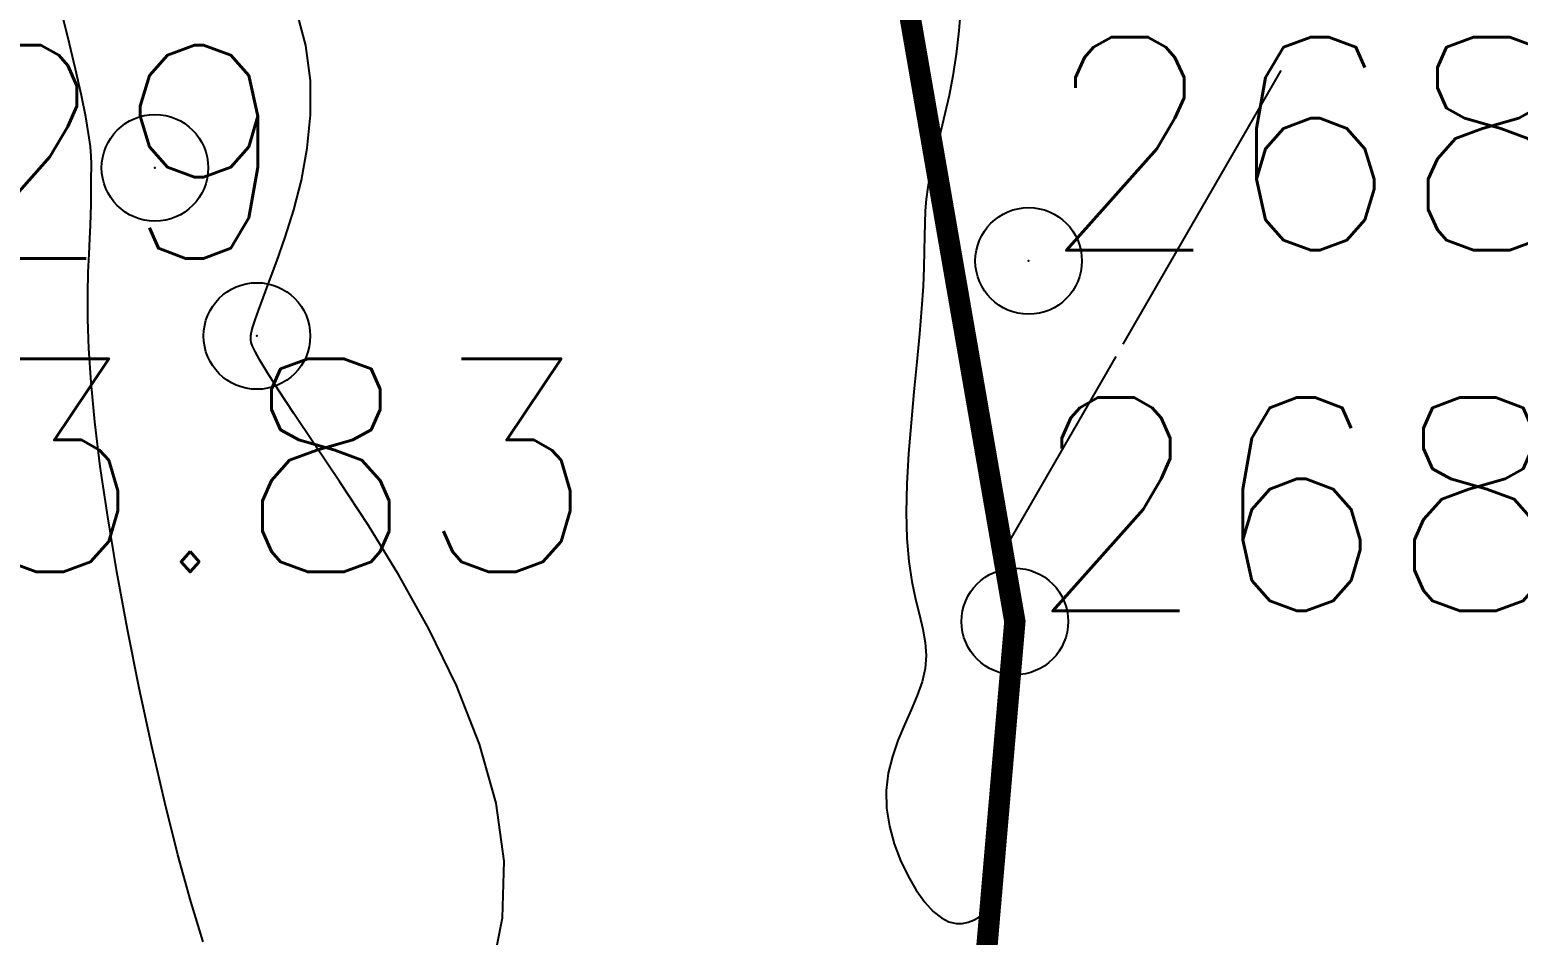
# Model space of a CAD drawing. Header units: millimetres. Extents: x 524954 to 526204, y 9523489 to 9524010.
# Drawn here: x 525330.84 to 525337.82, y 9523744.32 to 9523748.56 of the extents above; entities that cross this region are included whole.
import ezdxf

# ---------------------------------------------------------------- set-up
doc = ezdxf.new("R2010")
doc.units = ezdxf.units.MM
doc.header["$PDMODE"] = 32
doc.header["$PDSIZE"] = 0.5
doc.linetypes.add('ACAD_ISO12W100', pattern=[21, 12, -3, 0, -3, 0, -3])
for name, color, linetype in [('Bord Fleuve', 4, 'ACAD_ISO12W100'), ('CN_01_00', 3, 'Continuous'), ('CN_10_00', 1, 'Continuous'), ('Route - Bretelle de sortie - Construction', 7, 'Continuous'), ('TopoAlt', 3, 'Continuous'), ('TOPOJIS', 7, 'Continuous')]:
    doc.layers.add(name, color=color, linetype=linetype)
doc.styles.add('Cotation', font='arial.ttf')
doc.styles.add('Simplex 1.0', font='Simplex.shx', dxfattribs={"width": 0.99, "height": 1})
doc.dimstyles.new('BRAZZAVILLE', dxfattribs={"dimtxt": 0.15, "dimasz": 0.2, "dimexe": 0.5, "dimexo": 0.5, "dimgap": 0.5, "dimtad": 0, "dimzin": 0, "dimdsep": 46, "dimtxsty": 'Cotation', "dimsah": 1, "dimcen": 0.1, "dimse1": 1, "dimse2": 1, "dimclrd": 1, "dimclre": 256, "dimclrt": 1, "dimaunit": 2, "dimazin": 0, "dimtfac": 1, "dimtdec": 4, "dimtofl": 0, "dimtmove": 0, "dimatfit": 1, "dimfxl": 1, "dimtolj": 1, "dimtzin": 0, "dimlwd": 0, "dimlwe": 0, "dimarcsym": 0})

# ---------------------------------------------------------------- blocks, each defined once
blk = doc.blocks.new('TCPOINT M')
at = {"color": 0}
blk.add_point((0, 0), dxfattribs=at)
at = {"layer": 'TopoAlt', "style": 'Simplex 1.0', "width": 0.99}
blk.add_attdef('ALT', (0.15, 0.15), '', height=1, dxfattribs=at)
blk = doc.blocks.new('*D60')
at = {"layer": 'Defpoints', "color": 0, "transparency": 16777216}
for p in [(525388.8539, 9523727.2192), (525304.6539, 9523720.0879), (525365.7433, 9523685.9106)]:
    blk.add_point(p, dxfattribs=at)
at = {"layer": 'Route - Bretelle de sortie - Construction', "color": 1, "lineweight": 0, "transparency": 16777216}
for p, q in [((525304.898, 9523720.5242), (525328.0086, 9523761.8328)), ((525330.3826, 9523759.9317), (525351.4695, 9523748.1344)), ((525386.2358, 9523728.684), (525365.1489, 9523740.4813)), ((525365.9874, 9523686.347), (525389.098, 9523727.6556))]:
    blk.add_line(p, q, dxfattribs=at)
at = {"layer": 'Route - Bretelle de sortie - Construction', "color": 1, "transparency": 16777216}
for points in [[(525330.6267, 9523760.3681), (525330.1385, 9523759.4954), (525327.7645, 9523761.3965)], [(525386.4799, 9523729.1203), (525385.9917, 9523728.2476), (525388.8539, 9523727.2192)]]:
    blk.add_solid(points, dxfattribs=at)
at = {"layer": 'Route - Bretelle de sortie - Construction', "color": 1, "transparency": 16777216, "insert": (525358.3092, 9523744.3079), "char_height": 3, "attachment_point": 5, "rotation": 330.77462, "style": 'Cotation'}
blk.add_mtext('\\A1;Biseau\\P70.00 m', dxfattribs=at)

msp = doc.modelspace()

# ---------------------------------------------------------------- hatches: boundary and pattern name
at = {"layer": 'Bord Fleuve', "ltscale": 0.5}
h = msp.add_hatch(dxfattribs=at)
h.set_pattern_fill('ANSI33', color=135, scale=2, angle=15, style=0)
edge = h.paths.add_edge_path()
edge.add_line((525439.3507, 9523820.3804), (525429.4285, 9523796.0204))
edge.add_line((525429.4285, 9523796.0204), (525428.8842, 9523788.1014))
edge.add_line((525428.8842, 9523788.1014), (525428.3528, 9523783.6129))
edge.add_line((525428.3528, 9523783.6129), (525432.3447, 9523771.0442))
edge.add_line((525432.3447, 9523771.0442), (525425.1553, 9523761.3956))
edge.add_line((525425.1553, 9523761.3956), (525425.603, 9523757.8565))
edge.add_line((525425.603, 9523757.8565), (525425.3921, 9523752.7675))
edge.add_line((525425.3921, 9523752.7675), (525425.5312, 9523737.2692))
edge.add_line((525425.5312, 9523737.2692), (525420.1733, 9523734.2416))
edge.add_line((525420.1733, 9523734.2416), (525409.2311, 9523730.8373))
edge.add_line((525409.2311, 9523730.8373), (525403.1497, 9523725.2617))
edge.add_line((525403.1497, 9523725.2617), (525399.3115, 9523719.2787))
edge.add_line((525399.3115, 9523719.2787), (525398.4707, 9523717.2039))
edge.add_line((525398.4707, 9523717.2039), (525387.3234, 9523716.7674))
edge.add_line((525387.3234, 9523716.7674), (525379.7428, 9523715.4168))
edge.add_line((525439.3507, 9523820.3804), (525412.0291, 9523831.392))
edge.add_line((525412.0291, 9523831.392), (525397.6744, 9523844.8293))
edge.add_line((525397.6744, 9523844.8293), (525370.0416, 9523852.8917))
edge.add_line((525370.0416, 9523852.8917), (525354.138, 9523871.2241))
edge.add_line((525335.0465, 9523740.9341), (525335.464, 9523745.7879))
edge.add_line((525335.464, 9523745.7879), (525334.8238, 9523749.4829))
edge.add_line((525334.8238, 9523749.4829), (525332.9783, 9523755.8789))
edge.add_line((525332.9783, 9523755.8789), (525332.0897, 9523761.9372))
edge.add_line((525332.0897, 9523761.9372), (525333.4824, 9523768.6592))
edge.add_line((525333.4824, 9523768.6592), (525335.7546, 9523783.4262))
edge.add_line((525335.7546, 9523783.4262), (525345.5673, 9523814.1674))
edge.add_line((525345.5673, 9523814.1674), (525355.2016, 9523841.7229))
edge.add_line((525355.2016, 9523841.7229), (525358.1589, 9523858.2542))
edge.add_line((525358.1589, 9523858.2542), (525357.8909, 9523860.4348))
edge.add_line((525357.8909, 9523860.4348), (525354.138, 9523871.2241))
edge.add_line((525335.0725, 9523740.9319), (525368.6438, 9523722.0724))
edge.add_line((525368.6438, 9523722.0724), (525369.7487, 9523720.9808))
edge.add_line((525369.7487, 9523720.9808), (525379.7428, 9523715.4168))

# ---------------------------------------------------------------- linework, layer by layer
at = {"layer": 'Bord Fleuve', "ltscale": 0.35, "const_width": 0.1, "flags": 128}
msp.add_lwpolyline([(525335.0465, 9523740.9341), (525335.464, 9523745.7879), (525334.8238, 9523749.4829), (525332.9783, 9523755.8789), (525332.0897, 9523761.9372), (525333.4824, 9523768.6592), (525335.7546, 9523783.4262), (525345.5673, 9523814.1674), (525355.2016, 9523841.7229), (525358.1589, 9523858.2542), (525357.8909, 9523860.4348), (525354.138, 9523871.2241)], dxfattribs=at)
at = {"layer": 'CN_01_00', "flags": 128}
for points, elevation in [([(525331.6581, 9523744.2857), (525331.5997, 9523744.4744), (525331.539, 9523744.6942), (525331.4775, 9523744.9394), (525331.4165, 9523745.2024), (525331.3578, 9523745.4754), (525331.3027, 9523745.7508), (525331.2528, 9523746.021), (525331.2096, 9523746.2782), (525331.1747, 9523746.5148), (525331.1491, 9523746.7248), (525331.1318, 9523746.9087), (525331.1215, 9523747.0686), (525331.1168, 9523747.2067), (525331.1163, 9523747.3251), (525331.1186, 9523747.426), (525331.1224, 9523747.5115), (525331.1262, 9523747.5839), (525331.1289, 9523747.6451), (525331.1306, 9523747.6966), (525331.1315, 9523747.74), (525331.1317, 9523747.7765), (525331.1317, 9523747.8076), (525331.1316, 9523747.8348), (525331.1317, 9523747.8594), (525331.1322, 9523747.8829), (525331.1332, 9523747.9069), (525331.1338, 9523747.9348), (525331.1325, 9523747.97), (525331.1284, 9523748.016), (525331.1202, 9523748.0765), (525331.1066, 9523748.1548), (525331.0865, 9523748.2546), (525331.0586, 9523748.3794), (525331.0222, 9523748.531), (525330.9785, 9523748.7042)], 271), ([(525335.2101, 9523748.6741), (525335.201, 9523748.5584), (525335.1884, 9523748.449), (525335.1728, 9523748.3477), (525335.1552, 9523748.2545), (525335.1363, 9523748.1686), (525335.1171, 9523748.0894), (525335.0986, 9523748.0162), (525335.0815, 9523747.9483), (525335.0668, 9523747.885), (525335.0553, 9523747.8257), (525335.0477, 9523747.7693), (525335.0433, 9523747.7137), (525335.041, 9523747.6564), (525335.0398, 9523747.5948), (525335.0388, 9523747.5265), (525335.0369, 9523747.449), (525335.0332, 9523747.3598), (525335.0265, 9523747.2564), (525335.0165, 9523747.1373), (525335.0039, 9523747.0057), (525334.9903, 9523746.8654), (525334.9771, 9523746.7206), (525334.9658, 9523746.5754), (525334.9576, 9523746.4337), (525334.9542, 9523746.2997), (525334.9568, 9523746.1774), (525334.9662, 9523746.0698), (525334.9809, 9523745.9757), (525334.9982, 9523745.8929), (525335.016, 9523745.819), (525335.0318, 9523745.7519), (525335.0433, 9523745.6892), (525335.0481, 9523745.6286), (525335.0438, 9523745.568), (525335.0289, 9523745.5054), (525335.0057, 9523745.4404), (525334.977, 9523745.3729), (525334.9461, 9523745.3028), (525334.9159, 9523745.2302), (525334.8895, 9523745.1548), (525334.8699, 9523745.0767), (525334.8601, 9523744.9958), (525334.8625, 9523744.9124), (525334.8758, 9523744.8283), (525334.8982, 9523744.7456), (525334.9279, 9523744.6664), (525334.963, 9523744.5929), (525335.0016, 9523744.5271), (525335.0417, 9523744.4714), (525335.0815, 9523744.4277), (525335.1195, 9523744.3975), (525335.155, 9523744.3795), (525335.188, 9523744.3715), (525335.2182, 9523744.3714), (525335.2455, 9523744.3772), (525335.2695, 9523744.3868), (525335.2901, 9523744.3981), (525335.3072, 9523744.409), (525335.3205, 9523744.4177), (525335.3306, 9523744.4243), (525335.3378, 9523744.4291), (525335.3426, 9523744.4322), (525335.3455, 9523744.4341), (525335.347, 9523744.4351), (525335.3476, 9523744.4355), (525335.3477, 9523744.4355)], 269)]:
    msp.add_lwpolyline(points, dxfattribs=dict(at, elevation=elevation))
at = {"layer": 'CN_10_00', "elevation": 270, "flags": 128}
msp.add_lwpolyline([(525333.0104, 9523744.1451), (525333.0605, 9523744.3985), (525333.0693, 9523744.6634), (525333.0316, 9523744.9366), (525332.9539, 9523745.2131), (525332.8457, 9523745.4872), (525332.7165, 9523745.7531), (525332.5756, 9523746.0052), (525332.4326, 9523746.2378), (525332.2969, 9523746.4452), (525332.1779, 9523746.6217), (525332.083, 9523746.7633), (525332.0111, 9523746.8729), (525331.9589, 9523746.9549), (525331.9233, 9523747.0138), (525331.9009, 9523747.054), (525331.8887, 9523747.0801), (525331.8833, 9523747.0964), (525331.8815, 9523747.1076), (525331.8808, 9523747.1178), (525331.8814, 9523747.1298), (525331.8844, 9523747.1461), (525331.8906, 9523747.1694), (525331.901, 9523747.2022), (525331.9166, 9523747.2471), (525331.9382, 9523747.3065), (525331.9669, 9523747.3831), (525332.0027, 9523747.4786), (525332.0425, 9523747.5913), (525332.0822, 9523747.7187), (525332.1179, 9523747.8584), (525332.1454, 9523748.0078), (525332.1609, 9523748.1646), (525332.1601, 9523748.3261), (525332.1392, 9523748.49), (525332.0956, 9523748.6538)], dxfattribs=at)

# ---------------------------------------------------------------- block references
at = {"layer": 'TOPOJIS'}
ref = msp.add_blockref('TCPOINT M', (525335.5285, 9523747.4794, 268.86), dxfattribs=at)
ref.add_attrib('ALT', '268.86', (525335.5785, 9523747.5294, 268.86), dxfattribs={"layer": 'TopoAlt', "height": 1, "style": 'Simplex 1.0', "width": 0.99})
ref = msp.add_blockref('TCPOINT M', (525327.3667, 9523747.4412, 275.29), dxfattribs=at)
ref.add_attrib('ALT', '275.29', (525327.4167, 9523747.4912, 275.29), dxfattribs={"layer": 'TopoAlt', "height": 1, "style": 'Simplex 1.0', "width": 0.99})
for p in [(525331.4313, 9523747.9158, 270.65), (525331.9094, 9523747.1272, 269.96)]:
    msp.add_blockref('TCPOINT M', p, dxfattribs=at)
ref = msp.add_blockref('TCPOINT M', (525328.7883, 9523745.9707, 273.83), dxfattribs=at)
ref.add_attrib('ALT', '273.83', (525328.8383, 9523746.0207, 273.83), dxfattribs={"layer": 'TopoAlt', "height": 1, "style": 'Simplex 1.0', "width": 0.99})
ref = msp.add_blockref('TCPOINT M', (525335.464, 9523745.7879, 268.81), dxfattribs=at)
ref.add_attrib('ALT', '268.81', (525335.514, 9523745.8379, 268.81), dxfattribs={"layer": 'TopoAlt', "height": 1, "style": 'Simplex 1.0', "width": 0.99})

# ---------------------------------------------------------------- dimensions: what is measured, and where the dimension line sits
at = {"layer": 'Route - Bretelle de sortie - Construction'}
dim = msp.add_aligned_dim(p1=(525304.6539, 9523720.0879), p2=(525365.7433, 9523685.9106), distance=47.3339, text='Biseau\\P<> m', dimstyle='BRAZZAVILLE', override={"dimtxt": 3, "dimasz": 3, "dimse1": 0, "dimse2": 0, "dimclre": 1}, dxfattribs=at)
dim.commit()
dim.dimension.update_dxf_attribs({"geometry": '*D60', "text_midpoint": (525358.3092, 9523744.3079)})

doc.saveas('drawing.dxf')
